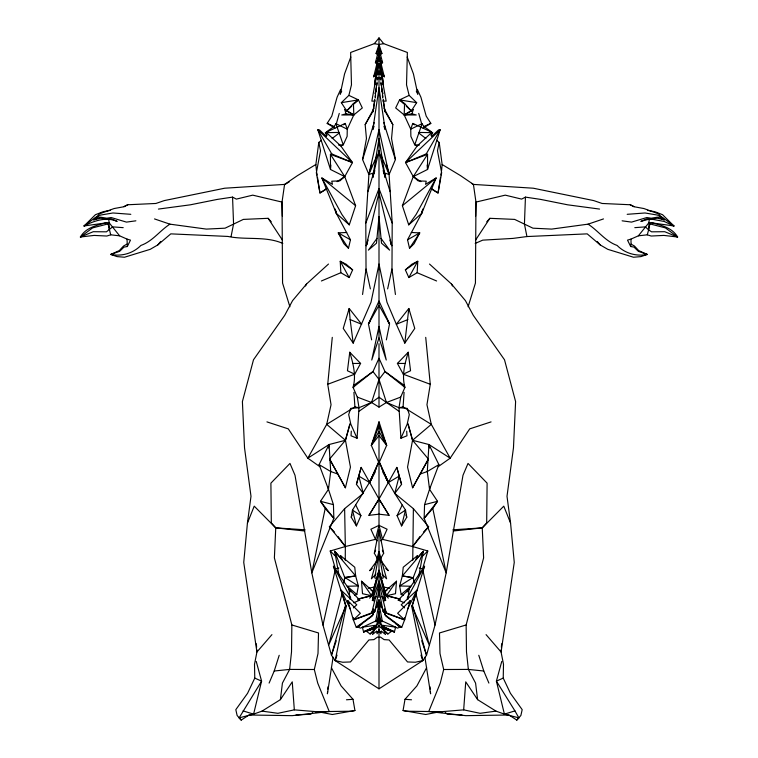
<?xml version="1.0" encoding="UTF-8"?>
<svg xmlns="http://www.w3.org/2000/svg" width="758" height="758" viewBox="0 0 758 758"><rect width="100%" height="100%" fill="white"/><g stroke="black" fill="none" stroke-linecap="round" stroke-linejoin="round"><path stroke-width="1.14" d="M362.561 294.483L366.029 269.043L365.801 223.098L368.9 174.482L379 129.618L389.1 174.482L392.199 223.098L391.971 269.043L395.439 294.483M453.341 530.988L482.249 527.871L486.683 522.916L487.1 483.149L468.027 463.422L462.996 475.266L446.178 572.849L435.026 625.075L426.527 655.225L422.831 660.606L379 688.832L335.169 660.606L331.473 655.225L322.974 625.075L311.822 572.849L295.004 475.266L289.973 463.422L270.9 483.149L271.317 522.916L275.751 527.871L274.387 557.897L291.858 624.962L291.517 651.899L289.641 669.418L282.421 683.11L280.394 699.653L262.012 711.118L253.589 714.14L239.13 717.854L241.205 720.1L248.984 715.002L292.162 715.656L329.247 711.516L352.091 711.212L354.934 710.502L352.991 699.293L341.1 685.914L331.398 667.703M436.532 140.239L439.195 142.428L442.141 164.505L441.573 170.55M426.602 667.703L416.9 685.914L405.009 699.293L403.066 710.502L405.909 711.212L428.753 711.516L465.838 715.656L509.016 715.002L516.795 720.1L520.888 715.457L522.177 709.649L510.437 693.314L503.227 678.107L503.492 664.264L501.076 652.013L501.228 649.663M475.636 216.201L475.967 202.083L473.428 184.412L460.457 175.591L442.141 164.505M282.81 243.432C265.821 235.861 245.962 240.22 227.883 236.439L170.787 233.862L157.863 244.891L150.198 249.335L124.483 257.237L117.035 256.602L110.763 254.451L119.66 251.305L123.99 247.117L127.325 246.511L127.05 239.111L119.631 235.823L110.687 234.819L106.85 236.032L94.106 235.416L80.395 236.998C85.938 227.409 96.853 225.363 106.594 222.615M386.097 478.478L394.757 493.42L413.375 508.646L412.75 560.276M406.695 431.131L406.97 435.784L400.925 438.238L399.002 407.709L400.707 397.097L404.924 387.376C401.598 375.551 404.819 363.632 408.24 352.252L397.41 363.433L403.265 374.196L430.269 384.278L426.953 404.715L431.302 424.376L450.176 458.183L438.2 466.653M491.061 421.893L469.704 428.876L450.176 458.183L428.943 444.539L438.882 464.616L429.54 489.308L424.565 504.657L424.148 518.32L446.178 572.849L432.79 508.419L437.508 501.303L429.54 489.308L427.304 471.514L428.943 444.539L412.551 440.275L408.136 424.717M412.058 113.833L413.195 109.503L404.194 114.951L412.058 113.833L416.265 114.979L404.194 114.951L404.564 103.495L399.561 99.895L395.676 107.939L404.194 114.951L410.741 129.182L410.874 136.364L414.749 144.825L417.099 146.038L431.539 132.612L431.548 136.535L438.56 129.902L440.152 129.779L427.531 169.479L413.262 176.605L402.384 205.712L408.723 224.861L421.704 213.339L436.115 177.978L425.541 184.346L426.242 181.2L418.189 180.906L413.262 176.605L405.53 162.572L417.099 146.038M404.194 114.951L411.31 110.914L416.654 102.662L409.131 95.385L406.525 84.82L407.368 52.473L383.681 43.661L379 37.9L374.319 43.661L350.632 52.473L351.475 84.82L348.87 95.385L341.346 102.662L346.69 110.914L353.806 114.951L362.324 107.939L358.439 99.895L348.87 95.385M599.569 209.075L567.685 204.821L540.795 199.43L525.446 197.118L524.432 223.998L526.933 236.553L587.213 233.862L600.137 244.891L607.802 249.335L633.517 257.237L640.965 256.602L647.237 254.451L638.681 250.566L634.465 246.037L631.082 244.123L630.95 239.111L638.369 235.823L647.313 234.819L651.15 236.032L663.894 235.416L677.605 236.998C672.062 227.409 661.147 225.363 651.406 222.615M417.165 272.719L417.762 261.264L411.859 264.229L405.369 269.876L408.837 277.561L417.165 272.719L436.599 280.981M351.305 431.131L351.03 435.784L357.075 438.238L358.998 407.709L357.293 397.097L353.076 387.376C356.402 375.551 353.181 363.632 349.76 352.252L360.59 363.433L354.735 374.196L327.731 384.278L331.047 404.715L326.698 424.376L307.824 458.183L319.8 466.653M501.389 647.313L501.625 643.798M647.313 234.819L648.592 229.882L649.104 222.492L638.369 235.823M408.088 423.694L412.551 440.275L428.403 459.045L412.598 487.792L407.548 467.108L412.551 440.275L431.302 424.376L403.085 406.932L404.08 392.331M404.393 387.831L404.545 385.585L384.998 371.572L379 358.231L373.002 371.572L353.076 387.376M486.067 634.635L501.076 652.013L514.256 562.417L510.57 523.105L503.776 506.155L482.249 527.871L483.613 557.897L466.142 624.962L439.488 632.977L439.991 653.529L443.686 669.504L440.284 683.081L428.753 711.516L440.9 711.743L463.669 709.858L465.744 681.859L477.606 699.653L495.988 711.118L504.411 714.14L518.87 717.854L516.795 720.1M327.598 691.467L327.409 693.797L333.094 657.233M327.788 689.136L327.977 686.805M330.839 165.036L330.469 169.479L344.738 176.605L355.616 205.712L349.277 224.861L336.296 213.339L321.885 177.978L332.459 184.346L331.758 181.2L339.811 180.906L344.738 176.605L352.47 162.572L340.901 146.038L326.461 132.612L326.452 136.535L319.44 129.902L317.848 129.779L330.469 169.479L330.45 154.348L331.748 153.912L352.47 162.572L317.848 129.779L331.748 153.912M353.55 617.779L353.38 619.892L356.269 627.311L360.647 625.388M396.51 581.206L395.496 593.704L386.362 595.741L384.875 591.411L396.51 581.206L386.362 595.741L399.892 599.085M404.791 343.128L408.827 308.487L396.33 324.272L404.791 343.128L414.759 328.422L408.827 308.487M383.984 108.176L392.834 124.606L391.545 138.591L395.411 159.568L389.1 174.482L383.491 172.625M328.489 264.049L306.583 283.947L292.56 300.661L284.705 315.347L253.494 359.775L242.399 401.588L244.531 447.826L250.993 496.282L247.43 523.105L243.744 562.417L256.924 652.013L254.508 664.264L254.773 678.107L247.563 693.314L235.823 709.649L237.112 715.457L241.205 720.1M327.731 384.278L332.279 337.357M403.218 595.437L401.171 594.462L399.627 585.962L402.365 575.928L403.237 567.24L417.431 555.661L416.54 558.769M407.908 599.445L409.074 589.004L398.206 600.128L404.327 602.771M349.76 352.252L347.448 370.747L354.735 374.196M327.987 487.024L328.46 489.308L320.492 501.303L325.21 508.419L311.822 572.849L333.852 518.32L333.435 504.657L328.46 489.308L330.696 471.514L329.057 444.539L345.449 440.275L349.864 424.717M316.427 170.55L315.859 164.505L318.805 142.428L321.468 140.239M411.262 232.479L419.743 232.877L414.086 243.744L409.519 248.245L407.539 239.784L421.704 213.339L422.007 211.018M374.774 99.27L372.983 111.852L374.869 100.274M375.096 96.977L375.589 93.547M375.911 91.263L376.394 87.833M376.726 85.54L377.048 83.257M377.541 79.827L377.863 77.534M378.346 74.104L378.678 71.82M315.859 164.505L297.543 175.591L284.572 184.412L282.033 202.083L282.563 283.056L289.888 306.753M377.692 622.252L379 613.411L380.308 622.252M660.313 216.864L662.464 217.394L673.909 225.96L664.197 221.459L652.126 219.252L649.36 219.09L648.839 222.464L673.909 225.96L662.587 214.713L654.732 211.672L647.474 210.354M374.907 101.079L371.846 101.127L378.64 63.615M440.512 177.287L438.039 193.006L431.094 188.77M440.862 175.041L441.213 172.796M374.85 170.588L372.765 177.363L379 138.506L385.235 177.363L383.15 170.588M343.848 583.016L344.738 577.416L355.635 575.928L358.373 585.962L356.829 594.462L354.782 595.437M375.238 97.962L375.617 95.65M376.499 90.306L375.248 93.48L377.124 82.035M377.503 79.742L377.872 77.449M344.075 582.125L344.738 577.416L358.373 585.962L347.173 586.256L356.829 594.462M376.83 624.507L379 611.829L381.17 624.507M486.731 221.819L489.886 218.313L514.654 219.403L532.931 228.186L551.653 229.096L588.094 224.15C598.242 230.764 605.424 241.319 617.116 245.45C624.971 253.399 636.313 256.621 647.237 254.451L638.34 251.305L634.01 247.117L630.675 246.511L631.082 244.123M355.805 505.084L360.922 515.62L356.45 525.9L351.238 517.221L352.479 510.087L371.903 478.478M419.117 574.517L423.315 551.274L415.915 559.3L417.431 555.661M328.422 447.997L329.057 444.539L307.824 458.183L288.296 428.876L266.939 421.893M374.509 172.625L368.9 174.482L362.589 159.568L366.455 138.591L365.166 124.606L374.016 108.176M375.608 621.674L379 603.472L382.392 621.674M375.096 610.408L379 589.62L382.904 610.408M231.067 236.553L233.568 223.998L232.554 197.118L217.205 199.43L190.315 204.821L158.431 209.075M386.362 339.868L389.555 323.874L379 301.04L368.445 323.874L371.638 339.868M377.835 559.395L374.338 553.236L379 530.031L383.662 553.236L380.165 559.395M383.377 629.595L385.538 634.512L381.426 631.215L380.914 633.773L379 629.727L377.086 633.773L376.574 631.215L372.462 634.512L374.623 629.595L379 625.862L387.878 633.991L391.64 631.234L394.435 631.85L395.629 627.15L380.042 619.987M404.573 607.897L401.219 604.808L416.843 590.274L411.812 606.779L422.831 660.606L415.308 662.246L407.529 661.952L389.1 639.951L384.088 639.629L380.383 636.995L379 637.563L377.617 636.995L373.912 639.629L368.9 639.951L350.471 661.952L342.692 662.246L335.169 660.606L346.188 606.779L341.157 590.274L356.781 604.808L353.427 607.897M439.195 142.428L437.47 150.738L441.649 172.815L438.039 193.006L431.368 188.59M429.54 489.308L430.013 487.024M377.787 62.232L374.499 85.161L375.542 81.892M387.632 288.893L391.971 269.043M649.909 223.885L665.439 227.902L677.605 236.998L664.738 231.702L651.567 231.825L648.592 229.882L649.909 223.885L649.104 222.492M322.974 625.075L335.443 568.888L330.213 551L345.345 546.527L375.475 539.364L377.238 540.786M367.213 243.545L366.266 245.687L379 192.655L391.734 245.687L390.787 243.545M262.012 711.118L277.911 713.306L294.331 709.858L317.1 711.743L329.247 711.516L317.716 683.081L314.314 669.504L318.009 653.529L318.512 632.977L291.858 624.962M372.765 177.363L379 150.653L385.235 177.363M346.738 232.479L338.257 232.877L343.914 243.744L348.481 248.245L350.461 239.784L336.296 213.339L334.998 208.867M378.735 56.49L376.868 64.288L378.64 59.588M377.939 70.911L374.499 85.161L379 51.658L383.501 85.161L382.458 81.892M375.977 74.293L373.713 76.776L378.725 56.234M398.888 411.206L379 397.211L371.553 402.498L358.998 407.709L354.915 406.932L326.698 424.376L345.449 440.275L329.597 459.045L345.402 487.792L350.452 467.108L345.449 440.275L349.912 423.694M371.6 613.468L379 583.632L386.4 613.468M377.209 63.302L375.418 62.81L379 48.389L382.582 62.81L380.791 63.302M402.195 505.084L397.078 515.62L401.55 525.9L405.521 510.087L394.757 493.42L399.182 476.109L396.822 467.392L379 499.048L368.957 515.326L379 514.189L389.044 515.326L379 498.935L368.957 515.326M378.545 461.906L371.344 445.372L379 421.846L379 525.37L375.475 539.364L370.899 529.226L379 525.37L387.101 529.226L382.525 539.364L380.762 540.786M342.237 593.107L328.764 644.925L346.15 605.651M378.706 599.73L376.66 607.613L378.659 601.284M371.657 164.287L368.9 174.482L377.162 154.878M389.044 515.326L379 499.048L361.178 467.392L356.421 484.334L363.243 493.42L344.625 508.646L329.389 526.744L345.345 546.527L345.25 560.276M501.758 661.421L496.405 681.139L504.411 714.14L514.938 710.89L518.87 717.854M375.248 93.48L376.404 89.264M356.421 484.334L361.178 467.392M339.262 113.406L336.533 123.08L334.041 126.529L326.764 131.655M377.001 74.085L377.854 71.072M358.108 599.085L371.638 595.741L379 570.3L386.362 595.741M421.704 213.339L423.002 208.867M404.45 617.779L404.62 619.892L397.637 613.279L410.239 600.592L404.62 619.892L401.731 627.311L397.353 625.388M435.026 625.075L422.557 568.888L427.787 551L412.655 546.527L382.525 539.364L379 525.37M349.173 308.487L350.13 319.582L361.67 324.272L349.173 308.487L343.241 328.422L353.209 343.128L371.022 302.234L379 264.03L386.978 302.234L396.33 324.272L407.87 319.582M367.876 191.689L373.94 171.801M468.112 306.753L475.437 283.056L475.967 202.083L505.254 195.147L521.627 199.108L525.446 197.118M362.589 159.568L374.215 122.588M269.109 683.081L274.216 671.01L279.209 655.291M377.55 54.661L376.091 53.477L379 44.514L383.681 43.661M366.266 245.687L368.085 240.125M379 337.926L371.752 360.031L379 326.414L386.248 360.031L379 337.926L379 64.449M336.277 640.766L331.473 655.225L345.553 605.13L333.435 566.264L350.973 591.941M335.169 660.606L337.026 655.092M371.638 595.741L373.125 591.411L361.49 581.206L362.504 593.704L371.638 595.741L361.49 581.206M412.428 124.35L410.741 129.182L422.102 123.639L414.749 144.825L419.373 145.091M350.793 57.03L344.568 73.877L340.171 94.257L341.716 91.102M374.073 126.216L372.841 129.533L379 87.824L385.159 129.533L383.927 126.216M351.238 517.221L352.063 515.014M365.801 223.098L379 188.562L392.199 223.098M379 421.846L386.656 445.372L379 435.518L371.344 445.372L379 425.873L386.656 445.372L379.455 461.906M247.43 523.105L254.224 506.155L275.751 527.871L304.659 530.988M423.201 128.434L423.959 126.529L430.828 123.355L426.204 116.126L420.917 97.223L417.317 89.397M373.343 609.129L372.036 612.388L373.457 609.233M373.713 76.776L375.03 73.535M374.338 553.236L375.608 550.232M363.243 493.42L358.818 476.109L369.544 482.486L379 461.072L388.456 482.486L399.182 476.109L401.579 484.334L394.757 493.42M400.925 438.238L407.198 424.129L409.301 414.588L407.302 408.373L399.002 407.709L386.447 402.498L379 379.388L373.002 371.572L353.455 385.585L353.607 387.831M349.163 277.561L352.631 269.876L346.141 264.229L340.238 261.264L340.835 272.719L349.163 277.561L340.238 261.264L352.631 269.876M381.217 625.113L395.629 627.15L397.438 628.126L400.404 627.018L385.907 616.15L379 601.056L372.093 616.15L357.596 627.018L360.562 628.126L377.958 619.987M340.683 89.397L337.083 97.223L331.796 116.126L327.172 123.355L333.747 127.391M341.346 102.662L358.439 99.895L353.436 103.495L353.806 114.951L347.259 129.182L347.126 136.364L343.251 144.825L340.901 146.038M375.106 472.253L369.544 482.486L379 461.973L388.456 482.486L382.894 472.253M408.827 603.586L410.239 600.592M369.544 482.486L376.508 468.084M407.596 609.167L416.843 590.274M127.325 246.511L130.48 240.134L127.05 239.111M328.46 489.308L319.118 464.616L329.057 444.539M422.462 570.461L424.565 566.264L412.447 605.13L426.527 655.225L421.723 640.766M375.418 62.81L376.442 60.82M305.521 285.974L306.583 283.947M376.091 53.477L379 48.019L381.909 53.477L380.45 54.661M371.344 445.372L379 431.321L386.656 445.372M407.198 598.176L424.565 566.264L407.027 591.941M408.837 277.561L417.762 261.264L405.369 269.876M412.598 487.792L428.403 459.045M430.999 135.521L432.619 132.65L412.769 123.383L414.455 124.824M239.13 717.854L261.595 681.139L256.242 661.421M405.53 162.572L426.252 153.912L440.152 129.779L405.53 162.572L427.55 154.348L427.531 169.479L427.161 165.036M110.687 234.819L108.091 223.885L108.896 222.492L119.631 235.823M365.166 124.606L372.661 111.833M401.55 525.9L406.762 517.221L405.521 510.087L397.078 515.62M407.813 590.946L409.074 589.004M475.683 239.935L489.886 218.313M409.519 248.245L419.743 232.877L407.539 239.784M280.394 699.653L292.256 681.859L294.331 709.858M370.425 320.975L368.445 323.874L379 305.275L389.555 323.874L387.575 320.975M408.723 224.861L416.133 214.448L436.115 177.978L402.384 205.712M419.932 536.541L412.655 546.527L428.611 526.744L413.375 508.646M377.01 238.344L368.388 250.131L376.499 243.185L379 216.551L381.501 243.185L389.612 250.131L380.99 238.344M377.001 560.693L369.667 570.679L372.216 568.491M157.863 244.891L160.705 241.48M402.365 575.928L413.195 577.738L402.365 575.928L423.315 551.274L413.195 577.738L413.925 582.125M271.933 634.635L256.924 652.013L256.772 649.663M432.79 508.419L424.148 518.32L437.508 501.303L424.565 504.657M431.15 134.28L432.619 132.65L419.127 132.451M344.805 109.503L353.806 114.951L345.942 113.833L344.805 109.503L346.69 110.914L353.436 103.495M376.29 620.935L377.645 619.466M369.639 598.128L371.543 596.11M423.4 532.239L428.611 526.744M376.044 596.565L372.358 600.374L374.575 601.16M110.526 210.354L103.268 211.672L95.413 214.713L84.091 225.96C94.039 220.805 106.243 216.551 117.149 221.402L111.056 218.825L106.944 219.337L100.748 218.181L93.765 219.782L99.62 213.794L114.06 208.554L123.364 206.839L127.732 204.755L155.921 203.466L164.278 200.595L224.7 188.211L284.572 184.412M375.959 574.138L371.401 578.79L379 551.483L386.599 578.79L382.041 574.138M376.783 625.113L362.371 627.15L363.565 631.85L366.36 631.234L370.122 633.991L374.262 629.822L379 621.105L383.738 629.822L387.878 633.991M374.111 596.593L372.472 598.223L379 572.252L385.528 598.223L383.889 596.593M422.121 556.552L427.787 551M370.122 633.991L374.623 629.595M376.508 596.442L372.358 600.374L379 580.969L385.642 600.374L383.425 601.16M108.091 223.885L92.561 227.902L80.395 236.998L93.262 231.702L106.433 231.825L112.601 226.879L123.203 227.656M346.69 110.914L351.721 106.196M354.242 103.837L358.439 99.895M343.545 124.824L345.231 123.383L325.381 132.65L327.001 135.521M401.171 594.462L410.827 586.256L399.627 585.962L413.262 577.416L414.152 583.016M271.269 221.819L268.114 218.313L243.346 219.403L225.069 228.186L206.347 229.096L169.906 224.15C159.758 230.764 152.576 241.319 140.884 245.45C133.029 253.399 121.687 256.621 110.763 254.451L119.319 250.566L123.535 246.037L126.918 244.123M332.137 138.496L339.129 133.105M379.805 632.456L381.426 631.215M312.703 712.672L310.742 714.15L295.866 715.05M406.279 106.196L411.31 110.914L413.195 109.503M108.64 219.09L109.161 222.464L84.091 225.96L95.536 217.394L97.687 216.864M284.468 184.762L289.423 181.749M373.306 614.653L356.269 627.311L362.201 623.796M135.89 220.815L126.453 222.113L111.17 217.537L106.774 218.219L100.53 217.167L93.765 219.782L100.34 215.111L112.961 212.979L130.812 214.315M359.112 411.206L371.553 402.498L379 379.388L384.998 371.572L404.924 387.376M326.632 188.59L319.961 193.006L316.351 172.815L320.53 150.738L318.805 142.428M337.111 181.645L344.738 176.605L330.45 154.348L352.47 162.572M376.461 621.134L378.157 620.053M357.293 397.097L371.553 402.498L379 407.112L386.447 402.498L400.707 397.097M424.253 127.391L430.828 123.355M326.906 188.77L319.961 193.006L317.488 177.287M438.882 464.616L427.304 471.514L420.197 474.044M93.765 219.782L95.745 218.617M372.548 612.947L374.424 611.905M124.037 206.773L127.732 204.755M384.875 591.411L386.864 590.406M403.265 374.196L410.552 370.747L408.24 352.252M376.631 625.653L363.565 631.85L370.179 629.889M403.758 103.837L399.561 99.895L409.131 95.385M375.835 626.857L366.36 631.234L374.784 628.505M80.395 236.998L82.404 236.079M375.911 626.212L363.565 631.85L376.707 627.027L366.36 631.234L375.314 627.7M503.227 678.107L496.405 681.139L514.938 710.89M475.19 243.432L482.713 240.144L512.91 238.41L526.933 236.553M353.673 602.771L359.794 600.128L348.926 589.004L350.092 599.445M321.401 280.981L340.835 272.719M84.091 225.96L86.213 225.088M375.371 611.393L353.38 619.892L347.761 600.592L360.363 613.279L353.38 619.892L370.529 613.847M381.141 578.676L383.283 577.89L379 553.293L374.717 577.89L376.859 578.676M588.094 224.15L603.491 218.92M630.95 239.111L627.52 240.134L630.675 246.511M335.443 568.888L338.826 567.95M345.942 113.833L341.735 114.979L353.806 114.951M649.36 219.09L640.851 221.402L646.944 218.825L651.056 219.337L657.252 218.181L664.235 219.782L658.38 213.794L643.94 208.554L634.635 206.839L630.268 204.755L602.079 203.466L593.722 200.595L533.3 188.211L473.428 184.412M358.022 599.085L372.178 595.428L379 570.3L385.822 595.428L399.978 599.085M399.002 407.709L403.085 406.932M368.236 588.208L374.698 587.033M354.934 710.502L332.298 714.5L320.748 712.245L316.152 712.492M355.635 575.928L344.805 577.738L334.685 551.274L342.085 559.3L340.569 555.661L354.763 567.24L355.635 575.928L334.685 551.274L338.883 574.517M110.763 254.451L113.084 254.119M495.988 711.118L480.089 713.306L463.669 709.858M398.206 600.128L400.177 599.891M274.216 671.01L289.641 669.418L314.314 669.504M358.998 407.709L350.698 408.373L348.699 414.588L350.802 424.129L357.075 438.238M627.188 214.315L645.039 212.979L657.66 215.111L664.235 219.782L657.47 217.167L651.226 218.219L646.83 217.537L631.547 222.113L622.11 220.815M346.472 699.786L352.991 699.293M634.797 227.656L645.399 226.879L648.592 229.882M452.886 529.823L482.249 527.871M338.627 145.091L343.251 144.825L335.898 123.639L347.259 129.182L345.572 124.35M338.873 132.451L325.381 132.65L326.85 134.28M352.802 363.461L360.59 363.433M443.686 669.504L468.359 669.418L483.784 671.01L488.891 683.081M397.41 363.433L405.198 363.461M383.093 101.079L386.154 101.127L379.36 63.615M441.848 712.492L437.252 712.245L425.702 714.5L403.066 710.502M462.134 715.05L447.258 714.15L445.297 712.672M275.751 527.871L305.114 529.823M405.009 699.293L411.528 699.786M357.823 599.891L359.794 600.128M644.916 254.119L647.237 254.451M399.561 99.895L416.654 102.662M374.319 43.661L379 44.514L381.909 53.477M383.302 587.033L389.764 588.208M333.435 504.657L320.492 501.303L333.852 518.32L325.21 508.419M419.174 567.95L422.557 568.888M387.821 629.889L394.435 631.85L381.369 625.653M243.062 710.89L253.589 714.14L261.595 681.139L254.773 678.107M383.216 628.505L391.64 631.234L382.165 626.857M426.252 153.912L427.55 154.348L413.262 176.605L420.889 181.645M154.509 218.92L169.906 224.15M387.471 613.847L404.62 619.892L382.629 611.393M337.803 474.044L330.696 471.514L319.118 464.616M382.686 627.7L391.64 631.234L381.293 627.027L394.435 631.85L382.089 626.212M671.787 225.088L673.909 225.96M675.596 236.079L677.605 236.998M327.172 123.355L334.041 126.529L334.799 128.434M371.136 590.406L373.125 591.411M232.554 197.118L236.373 199.108L252.746 195.147L282.033 202.083L282.364 216.201M630.268 204.755L633.963 206.773M383.576 611.905L385.452 612.947M350.461 239.784L338.257 232.877L348.481 248.245M662.255 218.617L664.235 219.782M395.799 623.796L401.731 627.311L384.694 614.653M379.843 620.053L381.539 621.134M360.922 515.62L352.479 510.087L356.45 525.9M431.236 131.655L423.959 126.529L421.467 123.08L418.738 113.406M471.637 183.36L473.532 184.762M376.574 631.215L378.195 632.456M418.871 133.105L425.863 138.496M355.616 205.712L321.885 177.978L341.867 214.448L349.277 224.861M385.784 568.491L388.333 570.679L380.999 560.693M429.511 264.049L451.417 283.947L465.44 300.661L473.295 315.347L504.506 359.775L515.601 401.588L513.469 447.826L507.007 496.282L510.57 523.105M381.492 596.442L385.642 600.374L381.956 596.565M330.213 551L335.879 556.552M329.389 526.744L334.6 532.239M386.457 596.11L388.361 598.128M380.355 619.466L381.71 620.935M382.023 74.293L384.287 76.776L379.275 56.234M404.564 103.495L411.31 110.914M597.295 241.48L600.137 244.891M338.068 536.541L345.345 546.527L344.625 508.646M268.114 218.313L282.317 239.935M348.926 589.004L350.187 590.946M385.339 111.833L392.834 124.606M329.597 459.045L345.402 487.792M350.802 598.176L333.435 566.264L335.538 570.461M451.417 283.947L452.479 285.974M381.558 60.82L382.582 62.81M416.284 91.102L417.829 94.257L413.432 73.877L407.207 57.03M341.157 590.274L350.404 609.167M381.492 468.084L388.456 482.486M347.761 600.592L349.173 603.586M411.85 605.651L429.236 644.925L415.763 593.107M384.543 609.233L385.936 612.407L384.657 609.129M380.838 154.878L389.1 174.482L386.343 164.287M382.392 550.232L383.662 553.236M382.97 73.535L384.287 76.776M381.501 90.306L382.752 93.48L380.876 82.035M379.36 59.588L381.132 64.288L379.265 56.49M405.937 515.014L406.762 517.221M420.974 655.092L422.831 660.606M389.915 240.125L391.734 245.687M379.341 601.284L381.388 607.622L379.294 599.73M478.791 655.291L483.784 671.01M383.785 122.588L395.411 159.568M384.06 171.801L390.124 191.689M340.569 555.661L341.46 558.769M380.146 71.072L380.999 74.085M396.822 467.392L401.579 484.334M381.596 89.264L382.752 93.48M380.061 70.911L383.501 85.161L380.213 62.232M366.029 269.043L370.368 288.893M428.943 444.539L429.578 447.997M380.128 77.449L380.497 79.742M382.383 95.65L382.762 97.962M383.131 100.274L385.017 111.852L383.226 99.27M316.787 172.796L317.138 175.041M379.322 71.82L379.654 74.104M380.137 77.534L380.459 79.827M380.952 83.257L381.274 85.54M381.606 87.833L382.089 91.263M382.411 93.547L382.904 96.977M335.993 211.018L336.296 213.339M350.13 319.582L353.209 343.128M477.606 699.653L475.579 683.11L468.359 669.418L466.483 651.899L466.142 624.962M424.906 657.233L430.591 693.797L430.402 691.467M425.721 337.357L430.269 384.278M430.023 686.805L430.212 689.136M353.92 392.331L354.915 406.932M108.896 222.492L109.408 229.882M256.375 643.798L256.611 647.313M379 37.9L379 58.518M379 343.658L379 407.112M379 530.031L379 597.664M379 601.056L379 688.832"/></g></svg>
